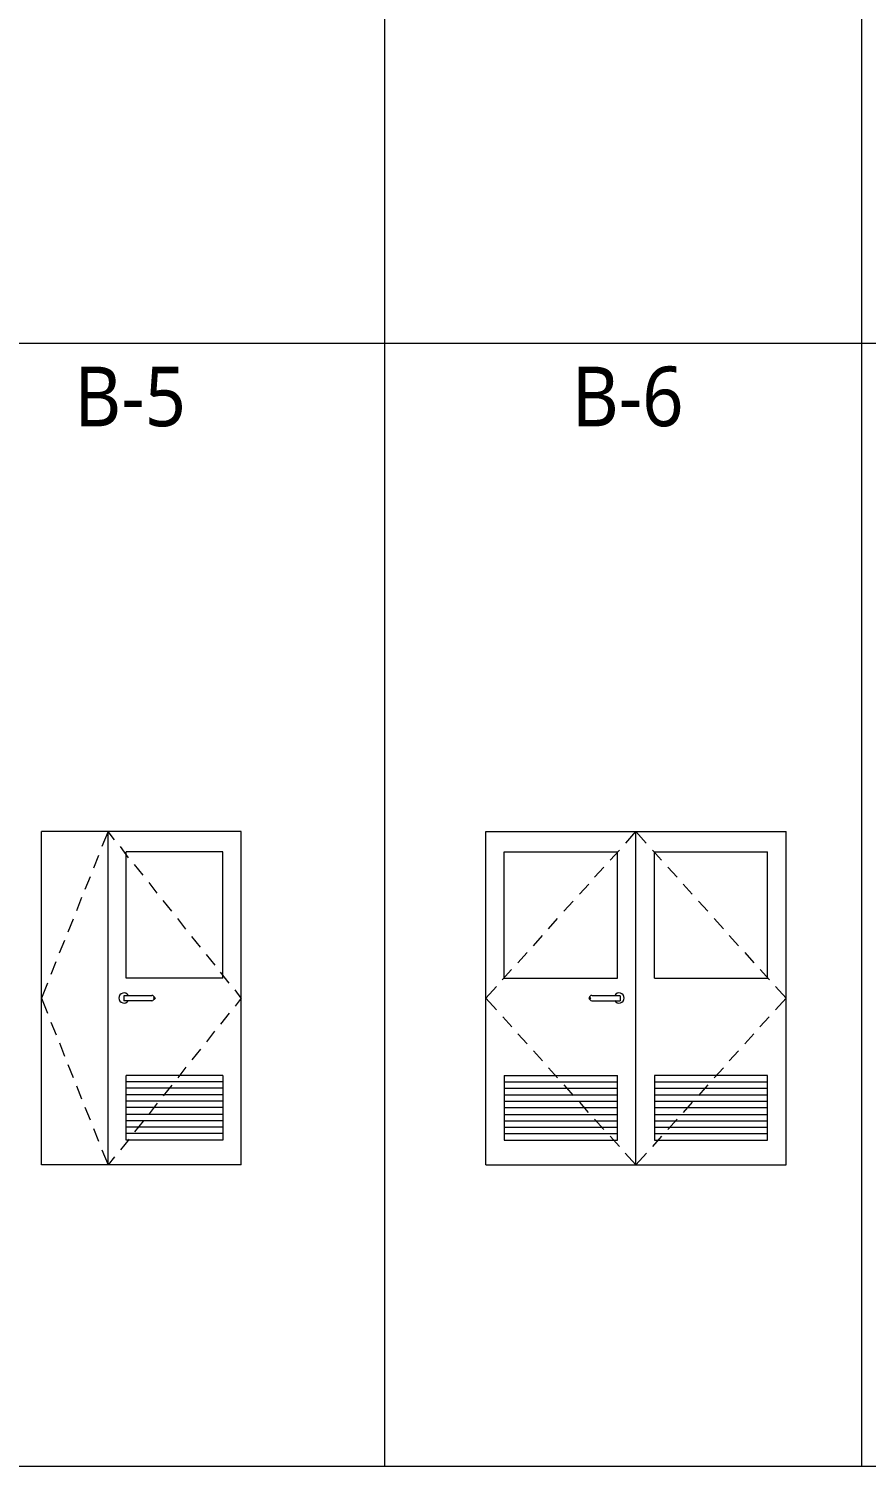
# Model space of a CAD drawing. Header units: millimetres. Extents: x 0 to 420, y 0 to 297.
# Drawn here: x 129.3 to 165.8, y 166.6 to 229.2 of the extents above; entities that cross this region are included whole.
import ezdxf
from ezdxf.enums import TextEntityAlignment as Align

# ---------------------------------------------------------------- set-up
doc = ezdxf.new("R2010")
doc.units = ezdxf.units.MM
doc.styles.add('kst32b', font='NotoSansJP-Variable.ttf')

msp = doc.modelspace()

# ---------------------------------------------------------------- hatches: boundary and pattern name
for points in [[(134.811, 187.029), (134.789, 187.007), (134.768, 186.986), (134.789, 186.965), (134.811, 186.944), (134.832, 186.965), (134.853, 186.986), (134.832, 187.007), (134.811, 187.029)], [(134.811, 187.029), (134.789, 187.007), (134.768, 186.986), (134.789, 186.965), (134.811, 186.944), (134.832, 186.965), (134.853, 186.986), (134.832, 187.007), (134.811, 187.029)], [(153.776, 187.029), (153.755, 187.007), (153.734, 186.986), (153.755, 186.965), (153.776, 186.944), (153.797, 186.965), (153.818, 186.986), (153.797, 187.007), (153.776, 187.029)], [(153.776, 187.029), (153.755, 187.007), (153.734, 186.986), (153.755, 186.965), (153.776, 186.944), (153.797, 186.965), (153.818, 186.986), (153.797, 187.007), (153.776, 187.029)]]:
    msp.add_hatch(color=7).paths.add_polyline_path(points)

# ---------------------------------------------------------------- linework, layer by layer
at = {"lineweight": 13}
for points in [[(144.844, 166.603), (144.844, 270.446)], [(165.629, 166.603), (165.629, 270.446)], [(26.183, 215.519), (205.169, 215.519)], [(138.599, 194.246), (129.9, 194.246)], [(138.599, 179.726), (129.9, 179.726), (129.9, 194.246)], [(132.8, 194.246), (132.525, 193.59)], [(132.8, 179.726), (132.8, 194.246)], [(133.075, 193.887), (132.8, 194.246)], [(138.599, 179.726), (138.599, 194.246)], [(149.246, 194.246), (162.327, 194.246)], [(149.246, 179.726), (149.246, 194.246)], [(155.342, 193.738), (155.787, 194.246)], [(155.787, 179.726), (155.787, 194.246)], [(155.787, 194.246), (156.231, 193.738)], [(162.327, 179.726), (162.327, 194.246)], [(133.689, 193.104), (133.329, 193.59)], [(132.376, 193.209), (132.165, 192.659)], [(137.795, 187.854), (133.583, 187.854), (133.583, 193.357)], [(137.795, 187.854), (137.795, 193.357), (133.583, 193.357)], [(150.051, 193.357), (154.982, 193.357)], [(150.051, 187.854), (150.051, 193.357)], [(154.665, 192.998), (155.067, 193.442)], [(154.982, 187.854), (154.982, 193.357)], [(156.506, 193.442), (156.909, 192.998)], [(156.591, 193.357), (161.523, 193.357)], [(156.591, 187.854), (156.591, 193.357)], [(161.523, 187.854), (161.523, 193.357)], [(132.017, 192.278), (131.784, 191.728)], [(134.324, 192.341), (133.943, 192.807)], [(153.987, 192.257), (154.39, 192.701)], [(157.184, 192.701), (157.586, 192.257)], [(134.938, 191.558), (134.578, 192.024)], [(153.331, 191.516), (153.734, 191.961)], [(157.84, 191.961), (158.242, 191.516)], [(131.636, 191.368), (131.424, 190.796)], [(135.572, 190.775), (135.192, 191.241)], [(152.654, 190.775), (153.056, 191.22)], [(158.517, 191.22), (158.919, 190.775)], [(131.276, 190.437), (131.043, 189.865)], [(136.186, 189.992), (135.827, 190.458)], [(151.977, 190.013), (152.379, 190.458)], [(159.195, 190.458), (159.597, 190.013)], [(151.321, 189.272), (151.723, 189.717)], [(159.851, 189.717), (160.253, 189.272)], [(130.895, 189.505), (130.662, 188.955)], [(136.821, 189.209), (136.44, 189.674)], [(130.514, 188.574), (130.302, 188.023)], [(137.456, 188.426), (137.075, 188.891)], [(150.643, 188.531), (151.045, 188.976)], [(160.528, 188.976), (160.93, 188.531)], [(138.07, 187.642), (137.689, 188.129)], [(149.966, 187.791), (150.368, 188.235)], [(150.051, 187.854), (154.982, 187.854)], [(156.591, 187.854), (161.523, 187.854)], [(161.205, 188.235), (161.608, 187.791)], [(130.154, 187.642), (129.9, 186.986), (130.154, 186.33)], [(133.68, 187.108), (133.633, 187.165), (133.573, 187.202), (133.503, 187.219), (133.43, 187.212), (133.363, 187.181), (133.311, 187.132), (133.277, 187.069), (133.265, 186.997), (133.277, 186.925), (133.311, 186.862), (133.363, 186.813), (133.43, 186.782), (133.503, 186.775), (133.573, 186.792), (133.633, 186.829), (133.68, 186.886)], [(138.599, 186.986), (138.324, 187.346)], [(149.246, 186.986), (149.712, 187.494)], [(154.864, 186.886), (154.911, 186.829), (154.971, 186.792), (155.041, 186.775), (155.114, 186.782), (155.181, 186.813), (155.233, 186.862), (155.267, 186.925), (155.279, 186.997), (155.267, 187.069), (155.233, 187.132), (155.181, 187.181), (155.114, 187.212), (155.041, 187.219), (154.971, 187.202), (154.911, 187.165), (154.864, 187.108)], [(161.862, 187.494), (162.327, 186.986)], [(134.705, 187.092), (133.477, 187.092), (133.477, 186.88)], [(134.705, 186.88), (133.477, 186.88)], [(134.81, 186.997), (134.801, 187.042), (134.776, 187.079), (134.739, 187.104), (134.694, 187.113)], [(134.694, 186.88), (134.739, 186.89), (134.776, 186.915), (134.801, 186.952), (134.81, 186.997)], [(138.599, 186.986), (138.324, 186.648)], [(149.246, 186.986), (149.712, 186.478)], [(153.871, 187.113), (153.826, 187.104), (153.789, 187.079), (153.764, 187.042), (153.755, 186.997)], [(153.755, 186.997), (153.764, 186.952), (153.789, 186.915), (153.826, 186.89), (153.871, 186.88)], [(155.109, 187.092), (153.882, 187.092)], [(153.882, 186.88), (155.109, 186.88)], [(155.109, 187.092), (155.109, 186.88)], [(162.327, 186.986), (161.862, 186.478)], [(138.07, 186.33), (137.689, 185.864)], [(149.987, 186.182), (150.389, 185.737)], [(161.586, 186.182), (161.184, 185.737)], [(130.302, 185.949), (130.535, 185.399)], [(137.435, 185.547), (137.075, 185.081)], [(150.643, 185.441), (151.045, 184.997)], [(160.93, 185.441), (160.528, 184.997)], [(130.683, 185.039), (130.895, 184.467)], [(136.821, 184.764), (136.44, 184.298)], [(151.321, 184.7), (151.723, 184.256)], [(160.253, 184.7), (159.851, 184.256)], [(131.043, 184.108), (131.276, 183.536)], [(137.795, 183.621), (133.583, 183.621)], [(137.795, 183.621), (137.795, 180.806), (133.583, 180.806), (133.583, 183.621)], [(136.186, 183.981), (135.827, 183.515)], [(150.051, 183.621), (154.982, 183.621)], [(150.051, 183.621), (150.051, 180.806), (154.982, 180.806), (154.982, 183.621)], [(151.977, 183.959), (152.379, 183.515)], [(161.523, 180.806), (161.523, 183.621), (156.591, 183.621)], [(156.591, 183.621), (156.591, 180.806), (161.523, 180.806)], [(159.597, 183.959), (159.195, 183.515)], [(131.424, 183.176), (131.636, 182.605)], [(137.795, 183.346), (133.583, 183.346)], [(137.795, 183.071), (133.583, 183.071)], [(135.572, 183.197), (135.192, 182.732)], [(150.051, 183.346), (154.982, 183.346)], [(150.051, 183.071), (154.982, 183.071)], [(152.654, 183.219), (153.056, 182.753)], [(156.591, 183.346), (161.523, 183.346)], [(156.591, 183.071), (161.523, 183.071)], [(158.919, 183.219), (158.517, 182.753)], [(131.784, 182.245), (132.017, 181.695)], [(137.795, 182.774), (133.583, 182.774)], [(137.795, 182.499), (133.583, 182.499)], [(137.795, 182.224), (133.583, 182.224)], [(134.938, 182.414), (134.578, 181.949)], [(150.051, 182.774), (154.982, 182.774)], [(150.051, 182.499), (154.982, 182.499)], [(150.051, 182.224), (154.982, 182.224)], [(153.331, 182.457), (153.712, 182.012)], [(156.591, 182.774), (161.523, 182.774)], [(156.591, 182.499), (161.523, 182.499)], [(156.591, 182.224), (161.523, 182.224)], [(158.242, 182.457), (157.84, 182.012)], [(137.795, 181.928), (133.583, 181.928)], [(137.795, 181.652), (133.583, 181.652)], [(134.324, 181.631), (133.943, 181.165)], [(150.051, 181.928), (154.982, 181.928)], [(150.051, 181.652), (154.982, 181.652)], [(153.987, 181.716), (154.39, 181.271)], [(156.591, 181.928), (161.523, 181.928)], [(156.591, 181.652), (161.523, 181.652)], [(157.586, 181.716), (157.184, 181.271)], [(132.165, 181.314), (132.376, 180.763)], [(137.795, 181.377), (133.583, 181.377)], [(137.795, 181.102), (133.583, 181.102)], [(150.051, 181.377), (154.982, 181.377)], [(150.051, 181.102), (154.982, 181.102)], [(154.665, 180.975), (155.067, 180.53)], [(156.909, 180.975), (156.506, 180.53)], [(156.591, 181.377), (161.523, 181.377)], [(156.591, 181.102), (161.523, 181.102)], [(132.525, 180.382), (132.8, 179.726)], [(133.71, 180.848), (133.329, 180.382)], [(133.075, 180.086), (132.8, 179.726)], [(149.246, 179.726), (162.327, 179.726)], [(155.321, 180.234), (155.787, 179.726)], [(156.252, 180.234), (155.787, 179.726)], [(26.183, 166.603), (205.169, 166.603)]]:
    msp.add_lwpolyline(points, dxfattribs=at)
at = {"lineweight": 0}
for points in [[(134.811, 187.029), (134.789, 187.007), (134.768, 186.986), (134.789, 186.965), (134.811, 186.944), (134.832, 186.965), (134.853, 186.986), (134.832, 187.007)], [(134.811, 187.029), (134.789, 187.007), (134.768, 186.986), (134.789, 186.965), (134.811, 186.944), (134.832, 186.965), (134.853, 186.986), (134.832, 187.007)], [(153.776, 187.029), (153.755, 187.007), (153.734, 186.986), (153.755, 186.965), (153.776, 186.944), (153.797, 186.965), (153.818, 186.986), (153.797, 187.007)], [(153.776, 187.029), (153.755, 187.007), (153.734, 186.986), (153.755, 186.965), (153.776, 186.944), (153.797, 186.965), (153.818, 186.986), (153.797, 187.007)]]:
    msp.add_lwpolyline(points, close=True, dxfattribs=at)

# ---------------------------------------------------------------- texts
at = {"style": 'kst32b'}
for s, p, p2 in [('B-5', (131.318, 211.899), (136.191, 211.899)), ('B-6', (152.993, 211.899), (157.866, 211.899))]:
    msp.add_text(s, height=2.5989, dxfattribs=at).set_placement(p, p2, align=Align.FIT)

doc.saveas('drawing.dxf')
